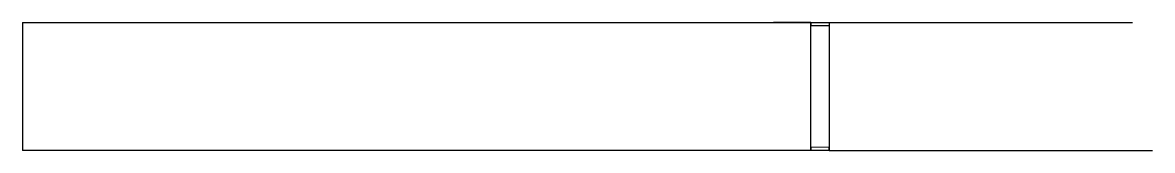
# Model space of a CAD drawing. Header units: feet. Extents: x 803 to 9831, y 661 to 1681.
import ezdxf

# ---------------------------------------------------------------- set-up
doc = ezdxf.new("R2010")
doc.units = ezdxf.units.FT
doc.header["$MEASUREMENT"] = 0

msp = doc.modelspace()

# ---------------------------------------------------------------- linework, layer by layer
for p, q in [((802.7, 1680.5), (802.7, 660.5)), ((802.7, 1680.5), (7102.7, 1680.5)), ((802.7, 1680.5), (802.7, 1170.5)), ((7102.7, 1680.5), (6802.7, 1680.5)), ((7102.7, 1680.5), (6850.7, 1680.5)), ((7102.7, 1680.5), (7174.7, 1680.5)), ((7102.7, 660.5), (7102.7, 1680.5)), ((7102.7, 1655.1), (7102.7, 1680.5)), ((7102.7, 1680.5), (7102.7, 1656.5)), ((7102.7, 1656.5), (7246.7, 1656.5)), ((7174.7, 1680.5), (7246.7, 1680.5)), ((7246.7, 1680.5), (9672.2, 1680.5)), ((7246.7, 1680.5), (7246.7, 660.5)), ((7246.7, 1680.5), (7246.7, 1656.5)), ((7102.7, 660.5), (802.7, 660.5)), ((7246.7, 684.5), (7102.7, 685.4)), ((7102.7, 685.4), (7102.7, 660.5)), ((7246.7, 660.5), (7102.7, 660.5)), ((7246.7, 660.5), (7246.7, 684.5)), ((7246.7, 660.5), (9830.9, 660.5))]:
    msp.add_line(p, q)

doc.saveas('drawing.dxf')
